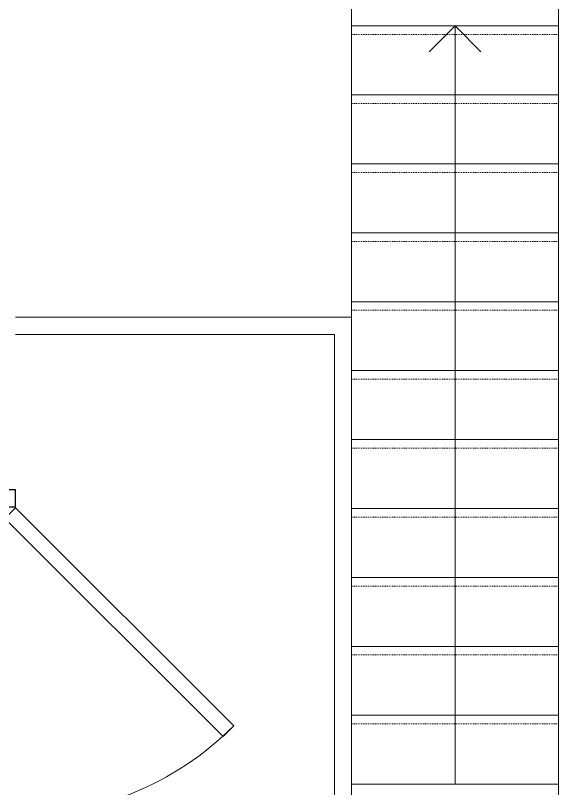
# Model space of a CAD drawing. Header units: inches. Extents: x -1176 to 1507, y -2527 to 978.
# Drawn here: x -575.6 to -512.6, y 610.2 to 699.9 of the extents above; entities that cross this region are included whole.
import ezdxf

# ---------------------------------------------------------------- set-up
doc = ezdxf.new("R2010")
doc.units = ezdxf.units.IN
doc.header["$MEASUREMENT"] = 0
doc.linetypes.add('Overhead 1_16_', pattern=[0.101562, 0.0625, -0.039062])
for name, color, linetype, lineweight in [('A-DOOR', 31, 'Continuous', 18), ('A-DOOR-FRAM', 31, 'Continuous', 30), ('A-FLOR-HRAL', 11, 'Continuous', 18), ('S-STRS', 31, 'Continuous', 18), ('S-STRS-ANNO', 31, 'Continuous', 9)]:
    doc.layers.add(name, color=color, linetype=linetype, lineweight=lineweight)

# ---------------------------------------------------------------- blocks, each defined once
blk = doc.blocks.new('Single Flush - D12 3_ X 8_-8259556-3rd Floor Demo')
at = {"layer": 'A-DOOR', "color": 8, "lineweight": 30}
for p, q in [((-8.654, -31.336), (16.669, -6.013)), ((16.669, -6.013), (17.906, -7.25)), ((17.906, -7.25), (-7.417, -32.573)), ((-7.417, -32.573), (-8.654, -31.336))]:
    blk.add_line(p, q, dxfattribs=at)
at = {"layer": 'A-DOOR', "lineweight": 9}
blk.add_arc((17.906, -7.25), 35.812, 179.5, 225, dxfattribs=at)
at = {"layer": 'A-DOOR-FRAM', "color": 8}
for p, q in [((-20, -1.5), (-20, -7.25)), ((-20, -1.5), (-18, -1.5)), ((-18, -1.5), (-18, -7.25)), ((18, -1.5), (18, -7.25)), ((18, -1.5), (20, -1.5)), ((20, -1.5), (20, -7.25)), ((-20, -7.25), (-18, -7.25)), ((18, -7.25), (20, -7.25))]:
    blk.add_line(p, q, dxfattribs=at)
blk = doc.blocks.new('Top Rail Type - Top Rail_Internal_-7041669-3rd Floor Demo')
at = {"layer": 'A-FLOR-HRAL', "lineweight": 9}
for p, q in [((-575.571, 664.874), (-536.571, 664.874)), ((-536.571, 664.874), (-536.571, 602.684)), ((-538.571, 662.874), (-575.571, 662.874)), ((-538.571, 602.684), (-538.571, 662.874)), ((-536.571, 602.684), (-538.571, 602.684))]:
    blk.add_line(p, q, dxfattribs=at)
blk = doc.blocks.new('Top Rail Type - Top Rail_Internal_-V12-3rd Floor Demo')
at = {"layer": 'A-FLOR-HRAL', "lineweight": 9}
for p, q in [((-575.571, 664.874), (-536.571, 664.874)), ((-536.571, 664.874), (-536.571, 602.684)), ((-575.571, 662.874), (-538.571, 662.874)), ((-538.571, 662.874), (-538.571, 602.684)), ((-536.571, 602.684), (-538.571, 602.684))]:
    blk.add_line(p, q, dxfattribs=at)

msp = doc.modelspace()

# ---------------------------------------------------------------- linework, layer by layer
at = {"layer": 'S-STRS', "lineweight": 9}
for p, q in [((-536.571, 706.684), (-536.571, 698.684)), ((-512.571, 706.684), (-512.571, 698.684)), ((-536.571, 698.684), (-536.571, 690.684)), ((-512.571, 698.684), (-536.571, 698.684)), ((-512.571, 698.684), (-512.571, 690.684)), ((-536.571, 690.684), (-536.571, 682.684)), ((-512.571, 690.684), (-536.571, 690.684)), ((-512.571, 690.684), (-512.571, 682.684)), ((-536.571, 682.684), (-536.571, 674.684)), ((-512.571, 682.684), (-536.571, 682.684)), ((-512.571, 682.684), (-512.571, 674.684)), ((-536.571, 674.684), (-536.571, 666.684)), ((-512.571, 674.684), (-536.571, 674.684)), ((-512.571, 674.684), (-512.571, 666.684)), ((-536.571, 666.684), (-536.571, 664.874)), ((-512.571, 666.684), (-536.571, 666.684)), ((-512.571, 666.684), (-512.571, 658.684)), ((-512.571, 658.684), (-536.571, 658.684)), ((-512.571, 658.684), (-512.571, 650.684)), ((-512.571, 650.684), (-536.571, 650.684)), ((-512.571, 650.684), (-512.571, 642.684)), ((-512.571, 642.684), (-536.571, 642.684)), ((-512.571, 642.684), (-512.571, 634.684)), ((-512.571, 634.684), (-536.571, 634.684)), ((-512.571, 634.684), (-512.571, 626.684)), ((-512.571, 626.684), (-536.571, 626.684)), ((-512.571, 626.684), (-512.571, 618.684)), ((-512.571, 618.684), (-536.571, 618.684)), ((-512.571, 618.684), (-512.571, 610.684)), ((-512.571, 610.684), (-536.571, 610.684)), ((-512.571, 610.684), (-512.571, 602.684))]:
    msp.add_line(p, q, dxfattribs=at)
at = {"layer": 'S-STRS', "linetype": 'Overhead 1_16_', "lineweight": 9}
for p, q in [((-512.571, 697.684), (-536.571, 697.684)), ((-512.571, 689.684), (-536.571, 689.684)), ((-512.571, 681.684), (-536.571, 681.684)), ((-512.571, 673.684), (-536.571, 673.684)), ((-512.571, 665.684), (-536.571, 665.684)), ((-512.571, 657.684), (-536.571, 657.684)), ((-512.571, 649.684), (-536.571, 649.684)), ((-512.571, 641.684), (-536.571, 641.684)), ((-512.571, 633.684), (-536.571, 633.684)), ((-512.571, 625.684), (-536.571, 625.684)), ((-512.571, 617.684), (-536.571, 617.684))]:
    msp.add_line(p, q, dxfattribs=at)
at = {"layer": 'S-STRS-ANNO'}
for p, q in [((-524.571, 698.684), (-527.571, 695.684)), ((-524.571, 698.684), (-524.571, 690.684)), ((-524.571, 698.684), (-521.571, 695.684)), ((-524.571, 690.684), (-524.571, 682.684)), ((-524.571, 682.684), (-524.571, 674.684)), ((-524.571, 674.684), (-524.571, 666.684)), ((-524.571, 666.684), (-524.571, 658.684)), ((-524.571, 658.684), (-524.571, 650.684)), ((-524.571, 650.684), (-524.571, 642.684)), ((-524.571, 642.684), (-524.571, 634.684)), ((-524.571, 634.684), (-524.571, 626.684)), ((-524.571, 626.684), (-524.571, 618.684)), ((-524.571, 618.684), (-524.571, 610.684))]:
    msp.add_line(p, q, dxfattribs=at)

# ---------------------------------------------------------------- block references
at = {"layer": 'A-DOOR', "rotation": 89.99999999999991}
msp.add_blockref('Single Flush - D12 3_ X 8_-8259556-3rd Floor Demo', (-582.821, 624.874), dxfattribs=at)
at = {"layer": 'A-FLOR-HRAL', "lineweight": 9}
for name in ['Top Rail Type - Top Rail_Internal_-7041669-3rd Floor Demo', 'Top Rail Type - Top Rail_Internal_-V12-3rd Floor Demo']:
    msp.add_blockref(name, (0, 0), dxfattribs=at)

doc.saveas('drawing.dxf')
